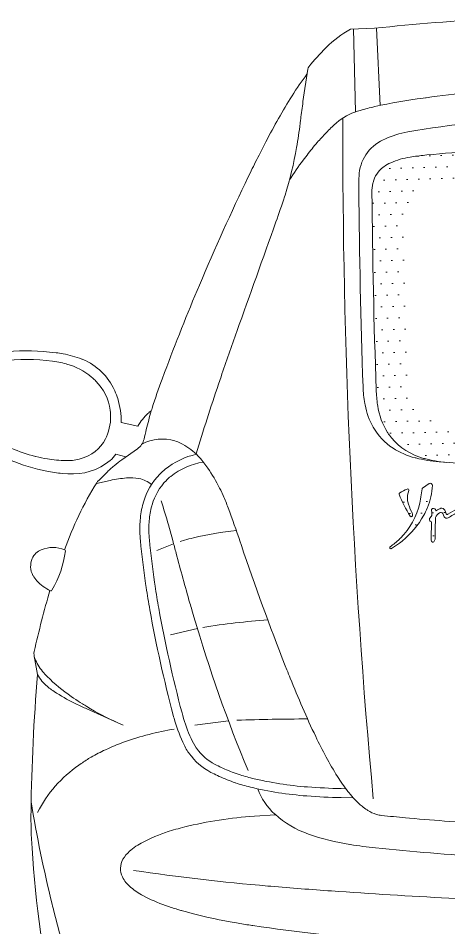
# Model space of a CAD drawing. Header units: millimetres. Extents: x 366 to 1555, y 702 to 1543.
# Drawn here: x 1159.05 to 1168.44, y 1414.79 to 1434.64 of the extents above; entities that cross this region are included whole.
import ezdxf

# ---------------------------------------------------------------- set-up
doc = ezdxf.new("R2010")
doc.units = ezdxf.units.MM
doc.layers.add('1_CARTIGLIO', color=7, linetype='Continuous', lineweight=9)
pattern_1 = [(1.432146888811479, (-38025.38632506035, -32187.02888934414), (0.1193145961215538, 0.2543290665538346), [0, -0.2512675815807432])]

msp = doc.modelspace()

# ---------------------------------------------------------------- hatches: boundary and pattern name
at = {"layer": '1_CARTIGLIO', "ltscale": 100}
h = msp.add_hatch(dxfattribs=at)
h.set_pattern_fill('DOTS', color=256, scale=0.1582787915469249, angle=1.432146888811479, style=0)
h.set_pattern_definition(pattern_1)
edge = h.paths.add_edge_path()
edge.add_arc((1175.818995448471, 1521.705652101335), 97.03945529469004, 265.6046875643861, 267.6930406035871)
edge.add_arc((1177.018672952059, 1551.484810247646), 126.8427686342464, 267.693040603586, 268.5678531111697)
edge.add_line((1173.848482014926, 1424.681664213238), (1179.222570387545, 1424.547307245078))
edge.add_arc((1182.39276132468, 1551.350453279487), 126.8427686342464, 268.5678531111708, 269.4426656187544)
edge.add_arc((1182.102859531, 1521.548549934803), 97.03945529468848, 269.4426656187542, 271.5310186579553)
edge.add_arc((1184.627047667886, 1427.107569521657), 2.56474805965229, 271.5310186579539, 282.3227350744305)
edge.add_line((1185.174411230955, 1424.601910778078), (1185.194647531243, 1424.606331417343))
edge.add_arc((1184.897996518799, 1425.964306725253), 1.389999553990627, 282.3227350744381, 317.1650909862115)
edge.add_arc((1185.1649970292, 1425.716759198802), 1.02589922386088, 317.1650909862086, 324.8058564522502)
edge.add_line((1186.003365787446, 1425.125483423288), (1186.00662325347, 1425.130102177953))
edge.add_arc((1184.794558389151, 1425.9849343572), 1.483185521095563, 324.8058564522476, 348.9879797164136)
edge.add_line((1186.250434210067, 1425.701623778408), (1186.254342564233, 1425.721708020727))
edge.add_arc((1183.233314135601, 1426.309594226654), 3.077697671582786, 348.9879797164107, 355.11070739278)
edge.add_arc((1028.635011915199, 1439.534240963401), 158.2406002312656, 355.1107073927825, 356.6694319303375)
edge.add_arc((1185.712192335968, 1430.39314372761), 0.897661820878318, 356.6694319303384, 370.0364397132032)
edge.add_line((1186.5961173411, 1430.549583268661), (1186.593760545087, 1430.562899792834))
edge.add_arc((1186.029527689798, 1430.463040270355), 0.5730014303512438, 10.03643971320513, 50.53518019310219)
edge.add_line((1186.393729871468, 1430.905405967564), (1186.376572601983, 1430.919531644612))
edge.add_arc((1185.887523121872, 1430.325524455382), 0.7694244178957221, 50.53518019309055, 63.37867885321401)
edge.add_arc((1185.489001704462, 1429.530434716879), 1.658798924164847, 63.37867885322494, 78.58335994865385)
edge.add_line((1185.817347724233, 1431.15641219584), (1185.777535244315, 1431.164451833218))
edge.add_arc((1184.508356676533, 1424.879448685064), 6.41187014913098, 78.58335994865509, 81.51920343840457)
edge.add_arc((1180.297626637666, 1396.640054333833), 34.96346626536572, 81.51920343840384, 85.10643214771306)
edge.add_line((1183.28018760036, 1431.476074534097), (1183.190921928401, 1431.483717207028))
edge.add_arc((1178.81520163578, 1380.375732354194), 51.29496119304618, 85.10643214771306, 85.97833035408392)
edge.add_arc((1174.123103394168, 1313.638332349432), 118.1971012582556, 85.97833035408375, 87.61099620289384)
edge.add_line((1179.050019704047, 1431.73270241647), (1178.848459790035, 1431.741111528835))
edge.add_arc((1174.572111584779, 1329.240355330574), 102.5899223861003, 87.61099620289767, 88.55288445439611)
edge.add_arc((1133.886162764686, -281.2996271315224), 1713.643733262822, 88.55288445440505, 88.58282176793574)
edge.add_arc((1173.730591374473, 1329.261394081021), 102.5899223860903, 88.58282176794472, 89.52471001944318)
edge.add_line((1174.581603498062, 1431.847786714505), (1174.379875186531, 1431.849460164897))
edge.add_arc((1173.399397145355, 1313.656425646508), 118.1971012582559, 89.5247100194469, 91.15737586825699)
edge.add_arc((1172.048064509998, 1380.54491677475), 51.29496119304441, 91.15737586825692, 92.0292740746278)
edge.add_line((1170.231704298445, 1431.807709123372), (1170.142168238304, 1431.804536652075))
edge.add_arc((1171.380228420139, 1396.86299718577), 34.96346626536588, 92.02927407462766, 95.61650278393691)
edge.add_arc((1168.585896585568, 1425.277524286943), 6.411870149130895, 95.61650278393624, 98.55234627368573)
edge.add_line((1167.632368596142, 1431.618097067265), (1167.59220410926, 1431.612056924876))
edge.add_arc((1167.838888955675, 1429.97170316506), 1.658798924164833, 98.55234627368698, 113.7570273691159)
edge.add_arc((1167.480596475545, 1430.785713921172), 0.7694244178957083, 113.7570273691276, 126.600526029251)
edge.add_line((1167.021840827054, 1431.403417077912), (1167.003999124607, 1431.390166406153))
edge.add_arc((1167.345641054135, 1430.930153981139), 0.5730014303512511, 126.6005260292386, 167.0992665091354)
edge.add_line((1166.787103133314, 1431.058083767255), (1166.784083847801, 1431.044901649878))
edge.add_arc((1167.659087190697, 1430.844487342569), 0.8976618208783139, 167.0992665091387, 180.4662742920036)
edge.add_arc((1324.996815423316, 1432.124933442441), 158.2406002312657, 180.4662742920033, 182.0249988295583)
edge.add_arc((1169.930811347085, 1426.642168575949), 3.077697671582784, 182.0249988295601, 188.1477265059293)
edge.add_line((1166.884180122952, 1426.205979234359), (1166.887079974003, 1426.185724780879))
edge.add_arc((1168.35529413989, 1426.39593052067), 1.483185521095568, 188.1477265059271, 212.329849770093)
edge.add_line((1167.10202709427, 1425.602733822265), (1167.105049689062, 1425.597958060515))
edge.add_arc((1167.971917434954, 1426.146601413415), 1.025899223860915, 212.3298497700935, 219.9706152361352)
edge.add_arc((1168.250954462428, 1426.380497517897), 1.389999553990619, 219.9706152361292, 254.8129711479026)
edge.add_line((1167.886815302694, 1425.039042549422), (1167.906805419892, 1425.033616214098))
edge.add_arc((1168.578694270998, 1427.508792567663), 2.564748059651898, 254.8129711479067, 265.6046875643832)
edge = h.paths.add_edge_path(flags=16)
edge.add_arc((1175.959177856321, 1419.636627681615), 6.411870149130672, 91.47838787037279, 94.312498631317, ccw=False)
edge.add_arc((1176.18871789297, 1410.742644748128), 15.3088146274071, 85.65731835196738, 91.47838787037341, ccw=False)
edge.add_arc((1176.862408268864, 1419.614046121476), 6.411870149130787, 82.21210286179712, 85.65731835196732, ccw=False)
edge.add_line((1177.731256998306, 1425.966776297917), (1177.741479663084, 1425.965378166869))
edge.add_arc((1177.129612976898, 1421.491614403865), 4.515411725283694, 65.7970419642719, 82.2121028617974, ccw=False)
edge.add_arc((1179.821972944172, 1427.481559918058), 2.051798447721763, 245.7970419642719, 249.7749733759127)
edge.add_line((1179.11264960743, 1425.556271037392), (1179.15844719744, 1425.539398089289))
edge.add_arc((1179.680408523325, 1426.956137515139), 1.509832516027963, 249.7749733759115, 256.0176394210611)
edge.add_arc((1179.439538522785, 1425.988792092179), 0.512949611930451, 256.0176394210619, 267.6401237389405)
edge.add_arc((1180.474477127087, 1451.10200673906), 25.64748059652365, 267.6401237389431, 268.567853111172)
edge.add_line((1179.833467699254, 1425.462537792489), (1181.482021302299, 1425.421322492592))
edge.add_arc((1182.123030730125, 1451.06079143918), 25.64748059653803, 268.5678531111744, 269.3180448132076)
edge.add_arc((1182.932048463425, 1526.465071315455), 101.0560871692121, 269.368225936129, 270.9472061831995)
edge.add_arc((1184.53902090504, 1429.269389665273), 3.84712208947847, 270.9472061831977, 275.688153732784)
edge.add_line((1184.920324615954, 1425.441210483017), (1184.929802996297, 1425.442154571951))
edge.add_arc((1184.84083213041, 1426.335396381144), 0.8976618208783242, 275.6881537327838, 287.8674165913331)
edge.add_line((1185.116248608248, 1425.481029651699), (1185.12807325121, 1425.484841482615))
edge.add_arc((1184.932963000103, 1426.090091061064), 0.6359206415092921, 287.8674165913324, 352.9793011293227)
edge.add_line((1185.564115546747, 1426.01236381261), (1185.568281282411, 1426.046189976854))
edge.add_arc((1181.750004683805, 1426.516415654309), 3.84712208947709, 352.9793011293181, 355.7704280250067)
edge.add_arc((1059.717071202585, 1435.541280829355), 126.2133145016717, 355.7704280250141, 357.3913917117482)
edge.add_arc((1184.774760150731, 1429.843616492957), 1.025899223860947, 357.3913917117507, 369.6584743375486)
edge.add_line((1185.786117585967, 1430.01573667101), (1185.783090526329, 1430.033523308837))
edge.add_arc((1185.062090635658, 1429.910818293545), 0.7313667774215172, 9.658474337546545, 64.30458274173795)
edge.add_arc((1184.825987572107, 1429.420131929968), 1.27590122447466, 64.30458274173782, 82.79659368134716)
edge.add_line((1184.985975654092, 1430.685962782904), (1184.973873842739, 1430.687492328169))
edge.add_arc((1183.365876628975, 1417.964966627749), 12.82374029826171, 82.79659368135002, 84.43219778402171)
edge.add_arc((1176.491554704606, 1347.447187570377), 83.67579365667993, 84.43219778401885, 87.16545786815892)
edge.add_line((1180.629482945451, 1431.020604360332), (1180.491701920537, 1431.027426242407))
edge.add_arc((1174.150116760111, 1302.946921006909), 128.2374029826287, 87.16545786813825, 87.92965409337448)
edge.add_arc((1331.729325146198, 5661.973920550152), 4233.636917726598, 267.90265011258487, 267.9296540934046, ccw=False)
edge.add_arc((1176.507265031798, 1423.484078990394), 7.694244178994984, 87.90265011261613, 89.23305610975378)
edge.add_arc((1233.278739476076, 5664.435272371642), 4233.636917726708, 269.20605212892974, 269.2330561097498, ccw=False)
edge.add_arc((1172.838161958827, 1302.979721038622), 128.2374029827092, 89.20605212896565, 89.97024835420189)
edge.add_line((1172.904751045377, 1431.21710673266), (1172.766801258245, 1431.217178365049))
edge.add_arc((1172.723351418028, 1347.541395989345), 83.67579365668004, 89.97024835418183, 92.70350843832193)
edge.add_arc((1169.381428940922, 1418.314590203407), 12.82374029826141, 92.7035084383199, 94.3391125409916)
edge.add_line((1168.41119205468, 1431.101574039398), (1168.399028930015, 1431.100651139021))
edge.add_arc((1168.495562889884, 1429.828407007879), 1.275901224474674, 94.33911254099291, 112.8311234806022)
edge.add_arc((1168.284274652871, 1430.330278550149), 0.731366777421516, 112.8311234806038, 167.477231884795)
edge.add_line((1167.570307148455, 1430.488859021005), (1167.566395062697, 1430.47124586796))
edge.add_arc((1168.56788806357, 1430.248802646591), 1.025899223860907, 167.4772318847943, 179.7443145105924)
edge.add_arc((1293.754056828251, 1429.690148945108), 126.2133145016676, 179.7443145105926, 181.3652781973267)
edge.add_arc((1171.422602666864, 1426.774609849821), 3.847122089479613, 181.3652781973327, 184.1564050930213)
edge.add_line((1167.58559884078, 1426.495772961856), (1167.588069060559, 1426.46178089285))
edge.add_arc((1168.222317175861, 1426.50787200422), 0.6359206415092916, 184.1564050930181, 249.268289631008)
edge.add_line((1167.997206030896, 1425.913128332784), (1168.008825422003, 1425.908730380254))
edge.add_arc((1168.326590984378, 1426.748267033425), 0.8976618208783023, 249.2682896310071, 261.4475524895564)
edge.add_line((1168.19309549741, 1425.860587080058), (1168.202514859715, 1425.859170530828))
edge.add_arc((1168.774638375327, 1429.663513188132), 3.84712208947841, 261.4475524895574, 266.1885000391438)
edge.add_arc((1175.236523642883, 1526.657466250485), 101.0560871692117, 266.1885000391412, 267.7674802862117)
edge.add_arc((1172.27653828887, 1451.306962469442), 25.64748059653666, 267.8176614091331, 268.5678531111662)
edge.add_line((1171.63552886103, 1425.667493522855), (1173.284082464075, 1425.626278222957))
edge.add_arc((1173.925091891915, 1451.265747169526), 25.64748059652309, 268.5678531111699, 269.4955824833988)
edge.add_arc((1173.703816711883, 1426.132190216525), 0.5129496119304529, 269.4955824834012, 281.1180668012798)
edge.add_arc((1173.511586402581, 1427.11036353075), 1.509832516028045, 281.1180668012786, 287.3607328464282)
edge.add_line((1173.962100407925, 1425.669311360474), (1174.008683932943, 1425.683874698897))
edge.add_arc((1173.396454479009, 1427.642203569589), 2.051798447721888, 287.3607328464269, 291.3386642580677)
edge.add_arc((1175.786130064918, 1421.525202666342), 4.515411725279444, 110.81873302868959, 111.3386642581163, ccw=False)
edge.add_arc((1173.963236233185, 1424.482102809447), 1.282374029826127, 80.16663584513452, 80.20963822104761, ccw=False)
edge.add_arc((1195.609536601087, 1549.367193009619), 125.4648076900154, 260.166635845111, 260.32517758644)
edge.add_arc((1174.308885121261, 1424.422684044815), 1.282374029826167, 74.20931366317922, 80.32517758644627, ccw=False)
edge.add_line((1174.657849655016, 1425.656664152661), (1176.478577289874, 1425.141769815122))
edge.add_arc((1176.54837019661, 1425.388565836682), 0.2564748059652125, 254.2093136631763, 265.1601459663876)
edge.add_arc((1176.558946719351, 1425.513476235526), 0.3818321773902264, 265.1601459663817, 287.130595282441)
edge.add_arc((1176.595870816536, 1425.393680235527), 0.2564748059652411, 287.1305952824426, 328.9501220894579)
edge.add_arc((1176.519092474826, 1425.439904334024), 0.346093894554707, 328.9501220894614, 378.0660621887281)
edge.add_arc((1176.555527206898, 1425.451789157918), 0.3077697671583917, 18.06606218904724, 26.79433664590939)
edge.add_line((1176.830251851346, 1425.590528479383), (1176.826390792261, 1425.598173954894))
edge.add_arc((1176.559124481291, 1425.463201183487), 0.2994143116105556, 26.7943366455888, 50.7610199456015)
edge.add_line((1176.748520912735, 1425.695101855657), (1176.746771923019, 1425.696530279341))
edge.add_arc((1176.503419762857, 1425.398565164158), 0.3847122089478628, 50.76101994560294, 77.00066273643331)
edge.add_line((1176.58995684398, 1425.773418225115), (1175.477029244646, 1426.030344247563))
h = msp.add_hatch(dxfattribs=at)
h.set_pattern_fill('DOTS', color=256, scale=0.1582787915469249, angle=1.432146888811479, style=0)
h.set_pattern_definition(pattern_1)
edge = h.paths.add_edge_path()
edge.add_arc((1166.439617554065, 1424.355425515831), 1.486739109347181, 300.2321245051299, 308.3585097536066, ccw=False)
edge.add_arc((1167.175283687684, 1423.093053111435), 0.02564748062139503, 268.5678531154446, 300.23212450693705, ccw=False)
edge.add_line((1167.174642678257, 1423.067413642464), (1167.170610152107, 1423.067514459188))
edge.add_arc((1167.171172630176, 1423.090012785106), 0.02250535604512013, 178.5678531157937, 268.5678531157937, ccw=False)
edge.add_arc((1167.174313773205, 1423.089934253755), 0.02564748059745766, 124.5663996842512, 178.5678531282726, ccw=False)
edge.add_arc((1166.333111743447, 1424.310857217968), 1.457010180297962, 304.5663996663032, 314.8317243036919)
edge.add_arc((1168.264451539113, 1422.368139417493), 1.282374031273526, 134.5719675843205, 134.8317242811432, ccw=False)
edge.add_line((1167.364475539189, 1423.281663558195), (1167.380831003475, 1423.297776460626))
edge.add_arc((1166.295061710523, 1424.399890805485), 1.547110528262506, 314.5719676073931, 347.2981547623423)
edge.add_arc((1165.804599504148, 1424.510437835265), 2.049876698241593, 347.2981547620947, 352.5033065207123)
edge.add_line((1167.836954660635, 1424.242992521429), (1167.853721448717, 1424.370405740008))
edge.add_arc((1167.879149704715, 1424.367059539468), 0.02564748060117363, 124.82244917421619, 172.5033065014729, ccw=False)
edge.add_line((1167.864504088962, 1424.388114211168), (1168.005865672016, 1424.48644523521))
edge.add_arc((1168.032227780387, 1424.448546826163), 0.04616546508053065, -2.2764043212508795, 124.8224491987593, ccw=False)
edge.add_arc((1166.681612045045, 1424.502236056176), 1.397847897448556, 337.3331385542551, 357.7235956723713, ccw=False)
edge.add_line((1167.971491756436, 1423.963544052762), (1167.966445543369, 1423.951461066943))
edge.add_arc((1166.546455646178, 1424.544490940816), 1.538848835794963, 330.9003155583768, 337.33313855394437, ccw=False)
edge.add_arc((1166.208804235261, 1424.732422869404), 1.925277205712907, 309.15134143935904, 330.9003155610812, ccw=False)
edge.add_arc((1164.099020500439, 1427.323763372435), 5.266868594612711, 308.35850974875245, 309.15134143606883, ccw=False)
edge.add_line((1167.36753440551, 1423.193784965073), (1167.36225827793, 1423.189609375126))
edge = h.paths.add_edge_path(flags=17)
edge.add_arc((1167.378511642395, 1424.265664815851), 0.02564748059693749, 118.4721680462587, 200.4856487365749, ccw=False)
edge.add_arc((1168.396285324784, 1422.388985503092), 2.16054525601959, 113.63666706620069, 118.47216806955021, ccw=False)
edge.add_arc((1167.540329259047, 1424.344778877919), 0.0256474805996528, -21.870281474428623, 113.6366670651525, ccw=False)
edge.add_arc((1167.952435601531, 1424.179361435544), 0.4184184691848785, 158.1297185216791, 186.9935508769358)
edge.add_arc((1167.842610141032, 1424.165889112751), 0.3077697671805362, 186.9935509093937, 194.1102502776809)
edge.add_arc((1168.551443777224, 1424.344070633137), 1.038655379300202, 194.1102502441389, 206.4691322559432)
edge.add_arc((1167.346158161061, 1423.743947930169), 0.3077697672069085, 11.526078450680416, 26.469132270463717, ccw=False)
edge.add_line((1167.647721400006, 1423.805444617263), (1167.648632027873, 1423.800979142738))
edge.add_arc((1167.63104083894, 1423.797391835988), 0.01795323641482032, -31.712049173774574, 11.526078461381587, ccw=False)
edge.add_line((1167.646313667663, 1423.787954707157), (1167.639836160541, 1423.777471661067))
edge.add_arc((1167.61801783381, 1423.790953273688), 0.02564748058121264, 213.0589760446181, 328.2879507980572, ccw=False)
edge.add_arc((1169.652804173593, 1425.115338722068), 2.453476194565281, 200.4856487616027, 213.0589760550825, ccw=False)
edge = h.paths.add_edge_path()
edge.add_arc((1169.584627568586, 1423.863228008097), 0.02564748059363596, 138.1291573237265, 178.5678530659416)
edge.add_line((1169.558988099643, 1423.863869017545), (1169.558868774047, 1423.859096162827))
edge.add_arc((1169.584508243, 1423.858455153415), 0.02564748060180909, 178.5678531459182, 252.5628773812203)
edge.add_arc((1169.656380449682, 1424.087279983391), 0.265494133501726, 252.5628773432817, 273.9442627937934)
edge.add_arc((1169.675524826519, 1423.809621322955), 0.01282374030435856, 25.87150022694948, 93.94426280934118, ccw=False)
edge.add_arc((1169.646473994378, 1423.795532849942), 0.04511051654321728, -9.992336265591916, 25.87150020338862, ccw=False)
edge.add_arc((1169.665641794971, 1423.792155693016), 0.02564748059096828, 268.5678531127247, 350.0076637476575, ccw=False)
edge.add_line((1169.665000785544, 1423.766516224076), (1169.619825499622, 1423.767645646225))
edge.add_arc((1169.620466509051, 1423.793285115169), 0.02564748059400196, 227.6287373057963, 268.56785310680266, ccw=False)
edge.add_arc((1169.899604917985, 1424.0992887656), 0.4398412582138265, 222.9026761948256, 227.628737302053, ccw=False)
edge.add_arc((1169.545478303672, 1423.770183183078), 0.04360071701358476, 42.90267619996666, 141.4889369399903)
edge.add_arc((1169.467038854615, 1423.832601470468), 0.05664293500020682, 289.9829654097863, 321.4889369478958, ccw=False)
edge.add_arc((1169.451485893532, 1423.875372441441), 0.1021539287964908, 268.5678531147151, 289.98296540841005, ccw=False)
edge.add_line((1169.448932752648, 1423.77325042305), (1169.445825817305, 1423.773328099182))
edge.add_arc((1169.447107836159, 1423.824607037092), 0.05129496121064327, 221.4822043833906, 268.56785311404025, ccw=False)
edge.add_arc((1169.50846135227, 1423.878854080471), 0.1331912105417644, 191.7011595031115, 221.4822043827798, ccw=False)
edge.add_arc((1169.679300338923, 1423.914236739369), 0.3076557969521547, 166.2176527302885, 191.7011594999619, ccw=False)
edge.add_line((1169.380502652109, 1423.987530884791), (1169.42040458014, 1424.150198772226))
edge.add_arc((1169.073947623358, 1424.235183588708), 0.35672796629179, 346.217652727049, 369.2491940961521)
edge.add_arc((1169.242741071534, 1424.2626709102), 0.185711063648639, 9.249194099124301, 35.08390899606177)
edge.add_arc((1169.360080936571, 1424.345089527089), 0.04231834299353571, 35.08390899273623, 175.334399639527)
edge.add_line((1169.317902819554, 1424.348531706431), (1169.286619253655, 1423.965204234568))
edge.add_arc((1169.235494263325, 1423.969376573199), 0.05129496121325404, 332.8868301888014, 355.3343996022918, ccw=False)
edge.add_arc((1168.907159409478, 1424.137489250118), 0.4201657358637477, 306.5895130610679, 332.88683022914825, ccw=False)
edge.add_arc((1169.127035135062, 1423.841313096939), 0.05129496118433174, 268.5678531275315, 306.5895130788068, ccw=False)
edge.add_line((1169.125753116221, 1423.790034159054), (1169.109416238427, 1423.790442595468))
edge.add_arc((1169.110057247854, 1423.81608206443), 0.02564748061200433, 215.8579167884328, 268.56785311390536, ccw=False)
edge.add_arc((1169.264997238899, 1423.92806657085), 0.2168199956426543, 172.4319656358658, 215.8579167848437, ccw=False)
edge.add_arc((1169.047166959779, 1424.007261988805), 0.05072240574821118, 273.2764420424283, 592.5428022996497)
edge.add_line((1169.016319185708, 1423.966998142991), (1169.012428706987, 1423.963300874497))
edge.add_arc((1168.906420779505, 1424.074848517733), 0.1538848836004229, 292.9154827728146, 313.54136688763737, ccw=False)
edge.add_line((1168.966339377295, 1423.933108195173), (1168.822602350703, 1423.872345520644))
edge.add_arc((1168.81261591775, 1423.895968907721), 0.02564748058058549, 268.5678530928385, 292.9154827621711, ccw=False)
edge.add_line((1168.811974908314, 1423.870329438791), (1168.81089079445, 1423.870356542591))
edge.add_arc((1168.811531803867, 1423.895996011548), 0.02564748060595807, 208.4629252373484, 268.56785313592434, ccw=False)
edge.add_arc((1168.559151392699, 1423.759176008007), 0.261433666998498, 28.46292520689433, 60.66393028367933)
edge.add_arc((1168.674670438053, 1423.964725213447), 0.02564748060001076, 60.6639302845356, 150.5279756256093)
edge.add_line((1168.652341843359, 1423.977343736346), (1168.641409920305, 1423.957999595899))
edge.add_arc((1168.596752730917, 1423.98323664167), 0.05129496118782129, 300.2839407200758, 330.52797565170243, ccw=False)
edge.add_line((1168.622620041462, 1423.938941548393), (1168.417577040827, 1423.819201175918))
edge.add_arc((1168.404643385563, 1423.841348722561), 0.02564748059382399, 203.1259586577042, 300.28394069896996, ccw=False)
edge.add_line((1168.38105684292, 1423.831275576729), (1168.35527996468, 1423.891632832318))
edge.add_arc((1168.249140522773, 1423.84630367608), 0.1154136626817651, 23.12595865138721, 55.50327282556558)
edge.add_arc((1168.240052359805, 1423.833078698578), 0.1314603051991279, 55.50327283545248, 58.50317594265439)
edge.add_arc((1168.281934848105, 1423.901433212331), 0.05129496121152817, 58.50317593962571, 111.8865797127653)
edge.add_arc((1168.430721903826, 1423.531063134883), 0.450433511365781, 111.8865797116744, 125.0543393095226)
edge.add_arc((1168.163175611953, 1423.91238860888), 0.01538848834484813, 268.5678531443456, 305.0543393429004, ccw=False)
edge.add_line((1168.162791006305, 1423.897004927525), (1168.160116096284, 1423.897071802643))
edge.add_arc((1168.160308399112, 1423.904763643329), 0.00769424418046907, 201.9086541435039, 268.56785311027363, ccw=False)
edge.add_line((1168.15316983397, 1423.901892705988), (1168.146297477508, 1423.918980771126))
edge.add_arc((1168.103492478824, 1423.901765761299), 0.04613701849586913, 21.90865414248714, 220.3439395357641)
edge.add_line((1168.06832813105, 1423.871897833327), (1168.066243533025, 1423.788516865623))
edge.add_line((1168.066243533025, 1423.788516865623), (1168.030853092258, 1423.741210037177))
edge.add_arc((1168.512910943484, 1423.380580496132), 0.6020244495061353, 143.1996804062238, 145.0985250364934)
edge.add_arc((1168.050720006476, 1423.703027048643), 0.03847122089432167, 145.0985250718783, 195.8961148717381)
edge.add_arc((1168.061562275829, 1423.706114755443), 0.04974458498855348, 195.8961148344777, 271.5873249580165)
edge.add_line((1168.062940225858, 1423.656389259071), (1168.053601506233, 1423.282853704857))
edge.add_arc((1168.192404430157, 1423.27938350883), 0.1388462961339944, 178.5678531043305, 200.058347187181)
edge.add_arc((1168.097489448573, 1423.244727778888), 0.03780237822226295, 200.0583472171531, 238.5978773718732)
edge.add_arc((1168.091156245491, 1423.234353190931), 0.02564748058513889, 238.597877342283, 327.4086854140825)
edge.add_arc((1167.937753405852, 1423.332425637865), 0.2077206418610438, 327.4086854230001, 344.8285355964654)
edge.add_arc((1168.03921999967, 1423.304912031921), 0.1025899224059261, 344.8285355849354, 362.4086377721479)
edge.add_line((1168.141719284462, 1423.309223504579), (1168.137528613786, 1423.408850889304))
edge.add_arc((1169.162521461444, 1423.451965615904), 1.025899223802928, 178.5678531035534, 182.4086377737449, ccw=False)
edge.add_line((1168.136942703642, 1423.477605993152), (1168.143750151883, 1423.749894278315))
edge.add_arc((1168.46829938696, 1423.550089316324), 0.3811223279016764, 128.17949973517, 148.3819534533837, ccw=False)
edge.add_arc((1168.262838786916, 1423.811375480888), 0.04873021312920479, 25.58543097928822, 128.1794997324632, ccw=False)
edge.add_line((1168.306790630684, 1423.832419936238), (1168.338640130614, 1423.765901500796))
edge.add_arc((1168.391844994122, 1423.7913763678), 0.05898920536705286, 205.5854309815511, 301.523520193559)
edge.add_arc((1169.833447250603, 1421.441061514183), 2.698218979921719, 116.23959722663619, 121.52352019439209, ccw=False)
edge.add_arc((1168.67451314794, 1423.792223447136), 0.07694244180471997, 88.56785311434021, 116.23959723046599, ccw=False)
edge.add_line((1168.67643617622, 1423.869141853991), (1168.699161979575, 1423.868573688782))
edge.add_arc((1168.698520970143, 1423.842934219842), 0.02564748059022306, 1.6784087508958123, 88.56785310151048, ccw=False)
edge.add_arc((1168.711339208653, 1423.843309821666), 0.01282374029312289, -91.43214686009912, 1.6784087888286763, ccw=False)
edge.add_arc((1168.708985796197, 1423.749176657277), 0.08133883819754287, 88.56785311401997, 114.7997279789106)
edge.add_line((1168.674868401687, 1423.823014384701), (1168.674793421853, 1423.822979739592))
edge.add_arc((1168.708513594011, 1423.750001690807), 0.08039182554758344, 114.7997279753151, 171.2102172667171)
edge.add_arc((1168.654412186, 1423.758367152756), 0.02564748061258799, 171.2102173903303, 188.4757115316145)
edge.add_arc((1168.687428050001, 1423.763287098981), 0.05902791120558746, 188.4757114052987, 297.114611896218)
edge.add_line((1168.714331314399, 1423.710746555911), (1168.7169579645, 1423.712091526075))
edge.add_arc((1168.611753351344, 1423.917550143684), 0.2308273254602073, 297.1146118805864, 306.6862111944297)
edge.add_arc((1169.244559837247, 1423.068148575129), 0.8283832642077507, 118.95475399274639, 126.68621121837171, ccw=False)
edge.add_line((1168.843523934434, 1423.792985823809), (1168.901619608225, 1423.825128833872))
edge.add_arc((1168.938868889945, 1423.757804021554), 0.07694244174909272, 88.56785310483338, 118.9547539816547, ccw=False)
edge.add_line((1168.940791918236, 1423.834722428353), (1168.960694799238, 1423.834224838709))
edge.add_arc((1168.960053789808, 1423.808585369758), 0.02564748060030961, 9.210428551609823, 88.56785310715492, ccw=False)
edge.add_arc((1169.12105299897, 1423.834691625135), 0.1374545792292372, 189.2104285621253, 240.0119642550704)
edge.add_arc((1169.097217424878, 1423.793387283578), 0.08976618206866392, 240.0119642438344, 287.98166685098)
edge.add_arc((1169.030582369863, 1423.998692396797), 0.3056143232942998, 287.981666854834, 327.7956948315269)
edge.add_arc((1169.295689392937, 1423.831717773654), 0.007694244186509996, 88.56785312834768, 147.7956948501288, ccw=False)
edge.add_line((1169.295881695763, 1423.839409614346), (1169.301281220682, 1423.839274621439))
edge.add_arc((1169.300832514073, 1423.821326993191), 0.01795323640375321, 5.245178883707979, 88.56785307985541, ccw=False)
edge.add_arc((1169.468371230211, 1423.836707422295), 0.1502899774406116, 185.2451789185008, 237.1701459509652)
edge.add_arc((1169.449463171657, 1423.807401404948), 0.11541366268362, 237.1701459486936, 278.6594215147144)
edge.add_line((1169.466839933864, 1423.693303369604), (1169.472428140065, 1423.69415443535))
edge.add_arc((1169.454378019746, 1423.812673825757), 0.1198859989568868, 278.6594215232807, 312.0387953273837)
edge.add_arc((1169.539810042471, 1423.717921053057), 0.00769424418905218, 57.26065748269423, 132.0387953273439, ccw=False)
edge.add_line((1169.543971228393, 1423.724392986722), (1169.575287426358, 1423.704257965432))
edge.add_arc((1169.649163748983, 1423.819158541412), 0.1366010739534211, 237.2606574718985, 280.1803176423815)
edge.add_arc((1169.655175105645, 1423.785682848403), 0.1025899223801629, 280.1803176438395, 304.3589266694451)
edge.add_line((1169.713074330373, 1423.700992990984), (1169.715127885031, 1423.702396927969))
edge.add_arc((1169.655914652023, 1423.789008800313), 0.1049181747564424, 304.35892666822, 385.4556670605452)
edge.add_arc((1169.76685747617, 1423.841820479457), 0.01795323641727617, 122.63639918392519, 205.4556670059713, ccw=False)
edge.add_arc((1169.809148726329, 1423.775783960446), 0.09637116601932365, 75.20341836677659, 122.63639924537401, ccw=False)
edge.add_arc((1169.820660651503, 1423.819365376438), 0.05129496119782836, 28.28772128123819, 75.20341835734752, ccw=False)
edge.add_arc((1169.61564471803, 1423.709032336963), 0.2841144461591231, 5.39168341941928, 28.28772128897441, ccw=False)
edge.add_arc((1169.936803141603, 1423.73934371361), 0.03847122089114321, 185.3916834131424, 319.0555516854978)
edge.add_arc((1168.396038768824, 1425.076089241411), 2.078285785629909, 319.0555516918474, 322.4743560982045)
edge.add_arc((1170.064627840797, 1423.794548880107), 0.02564748060244082, 38.238100069418806, 142.4743560911788, ccw=False)
edge.add_line((1170.084772538905, 1423.810422896593), (1170.142886398486, 1423.736674317683))
edge.add_arc((1170.243609888994, 1423.816044400146), 0.1282374030086607, 218.2381000886103, 244.701000320295)
edge.add_line((1170.188808650581, 1423.700106245085), (1170.192727871947, 1423.698253721348))
edge.add_arc((1170.26539025769, 1423.851979133096), 0.1700333041468377, 244.7010003049693, 291.0066450485379)
edge.add_arc((1170.280373094473, 1423.812961035439), 0.1282374031169561, 291.0066450050934, 296.2728211149242)
edge.add_line((1170.337136852979, 1423.697971004225), (1170.374946205551, 1423.716635239211))
edge.add_arc((1170.25537017714, 1423.958868163485), 0.2701392532992992, 296.2728211540334, 325.2780839811347)
edge.add_arc((1170.45632437757, 1423.819607127125), 0.02564748059874038, 325.27808398868, 492.8367906330075)
edge.add_arc((1170.207237490959, 1424.088250269212), 0.340704010283676, 286.39955829372957, 312.83679062760604, ccw=False)
edge.add_arc((1170.276637555639, 1423.852442366156), 0.09489567820028767, 224.3246143742526, 286.3995582997613, ccw=False)
edge.add_arc((1170.438166256354, 1424.010207155703), 0.3206859569448982, 205.5096670798516, 224.3246143696763, ccw=False)
edge.add_arc((1170.079301602602, 1423.838963166703), 0.07694244179068636, 25.5096670840148, 120.190095684782)
edge.add_arc((1170.158606130729, 1423.70265014975), 0.2346461093838974, 120.1900956707895, 140.2956611357664)
edge.add_arc((1169.968214909714, 1423.860740343824), 0.01282374029829499, 203.609545427144, 320.2956611775577, ccw=False)
edge.add_line((1169.956464567529, 1423.855604414133), (1169.944167902499, 1423.88373759173))
edge.add_arc((1169.848283292448, 1423.841827611005), 0.1046437046790964, 23.60954537902857, 50.21791393821289)
edge.add_arc((1169.856161860844, 1423.851289776532), 0.0923309301566954, 50.21791395886931, 98.72712433060278)
edge.add_line((1169.842152602834, 1423.942551714676), (1169.803475587536, 1423.936614559529))
edge.add_arc((1169.853801729485, 1423.608769840592), 0.3316849111705422, 98.72712432842796, 114.5476040266702)
edge.add_arc((1169.660898871551, 1423.794863711101), 0.1280730084645728, 64.51596084185456, 138.1291573711466)

# ---------------------------------------------------------------- linework, layer by layer
for p, q in [((1166.358827130318, 1434.408360027923), (1166.399599964405, 1432.601119736022)), ((1166.859556221943, 1434.424184716589), (1166.937333155745, 1432.738643846922)), ((1162.073558514328, 1423.026081639859), (1162.43774412964, 1423.176211969325)), ((1162.371805386569, 1421.189215666813), (1162.958104574262, 1421.329093506623)), ((1162.903228456906, 1419.216386618031), (1163.631074331332, 1419.313448131777))]:
    msp.add_line(p, q, dxfattribs=at)
for points in [[(1162.927306497901, 1425.135518238965, -0.006531607581263308), (1163.417611264815, 1426.659861884513), (1163.471161686068, 1426.819178432859, -0.00509718351193961), (1163.814455182868, 1427.807041089613, 0.0008079520826149554), (1164.669196513323, 1430.200237586349, 0.007468723381642985), (1164.853487311275, 1430.744513493413), (1164.866536158241, 1430.785033964188, 0.03680435190718675), (1165.117224588323, 1431.818524472068), (1165.128349813234, 1431.885588219546, 0.01046538453933583), (1165.205091623475, 1432.41683665138, 0.001191517704459), (1165.208021932887, 1432.441107907796, -0.006510344200981), (1165.25819468048, 1432.822538089689), (1165.361097256662, 1433.533153209259, -0.1344096702201518), (1165.382743895987, 1433.582818377994, -0.02850221623987837), (1165.758284046826, 1433.998061780238, 0.001163384248109255), (1165.763370414586, 1434.003102606946, -0.06696463714426863), (1166.294331844367, 1434.406321764449), (1166.818238805909, 1434.422878950139, -0.01554402050910518), (1169.462181292294, 1434.630811702207)], [(1165.345280670454, 1433.42392848704, 0.0213268126829793), (1165.019366958784, 1432.948106126272, 0.02040144229845844), (1164.450767765122, 1431.94833316183), (1164.300124938529, 1431.656350592482, 0.007158753171536809), (1164.103729730896, 1431.261930668901), (1164.065221214567, 1431.181736755083, 0.01214882687285935), (1163.001426500961, 1428.821067643647, 0.01000891525630191), (1162.241559230804, 1426.913437587162), (1162.187498213536, 1426.769396908465, 0.01380203852893064), (1161.969523471964, 1426.136011365286, 0.002918542407336547), (1161.951822889694, 1426.078383726321, 0.0009599289124832494)], [(1164.963739274312, 1431.113309711152, -0.02113998169449756), (1165.263283733142, 1431.546235075219), (1165.345955843493, 1431.655540193837, -0.01723051427780823), (1165.568741202087, 1431.929911836482, -0.01162022433765148), (1165.76495465739, 1432.144929822914, -0.01971488188504119), (1165.975734365298, 1432.348674980556), (1165.987463673149, 1432.359150744631, -0.1117496471383638), (1166.449694439603, 1432.615540865121), (1166.507136777307, 1432.632298568355, -0.01592022388964495), (1166.823389216466, 1432.713730396843, -0.02256546642230095), (1167.876660921038, 1432.900017095839), (1167.931359784418, 1432.907164451697, 0.0001078192533036317), (1167.94232740711, 1432.908599967448, -0.01589855800786722), (1169.89312345542, 1433.101511294048)], [(1170.445641582412, 1432.512549675364, 0.02288992601981924), (1167.540602285395, 1432.161800440515, 0.06847647518388147), (1167.040024059688, 1432.005488930607), (1167.002667135837, 1431.987929053479, 0.2814996084892709), (1166.480104896977, 1431.194820404442), (1166.478775177255, 1431.155487468202, 0.0103458831967238), (1166.475716013812, 1430.922028163493, 0.006814983065883182), (1166.567395915272, 1426.601802676681, 0.03619448673606525), (1166.607074994952, 1426.233098462975), (1166.612370585515, 1426.20392447055, 0.08390711164889483), (1166.787407689824, 1425.71988166343, 0.1212970841375259), (1167.220590676125, 1425.260285402277, 0.08211452541846827), (1167.704848880358, 1425.049985083282), (1167.717343890736, 1425.046849928329, 0.04190097041488929), (1168.225524749834, 1424.963752767906, 0.009517141505266929), (1171.912850848001, 1424.744846008096, 0.00381710818740155)], [(1170.14216823831, 1431.804536652078, 0.01565351635240966), (1167.958369745947, 1431.658612663921, 0.01281073454673239), (1167.632368596142, 1431.618097067265), (1167.592204109251, 1431.612056924881, 0.06644044198236401), (1167.170626962079, 1431.489938910498, 0.05609907381083454), (1167.021840827054, 1431.403417077912), (1167.003999124618, 1431.390166406158, 0.1785716710662891), (1166.787103133314, 1431.058083767255), (1166.784083847795, 1431.044901649882, 0.05839079967492102), (1166.761455094553, 1430.837182231902, 0.006801323696965957), (1166.855035682844, 1426.533416468426, 0.0267217968377832), (1166.884180122952, 1426.205979234359), (1166.887079973983, 1426.185724780884, 0.1059077437558763), (1167.10202709427, 1425.602733822265), (1167.105049689069, 1425.597958060514, 0.03335148630240439), (1167.185694940092, 1425.487569239607, 0.1532106483546385), (1167.886815302694, 1425.039042549422), (1167.906805419889, 1425.033616214099, 0.04712257860518357), (1168.382138505551, 1424.951587366562)], [(1158.687933409567, 1427.351695017167, -0.05606382884041492), (1159.735038381035, 1427.357271297591), (1159.875229487627, 1427.342258003762, -0.01919632850028036), (1160.031065065561, 1427.319490526901, -0.04561134970200715), (1160.433905337306, 1427.205994764057, -0.008195530381411732), (1160.457307448954, 1427.196588710443, -0.187988545867578), (1161.148786824053, 1426.525813260239), (1161.155717141899, 1426.51066030441, -0.03218623920991941), (1161.220408400632, 1426.341164936301, -0.07967554531687669), (1161.294679241424, 1425.818817202566), (1161.661365588569, 1425.742221423605, -0.07903704326669214), (1161.878135601664, 1426.019337788428, -0.03686684919857759), (1161.951822889694, 1426.078383726324, 0.01032842750626316), (1161.894612256985, 1425.872877702985, 0.005905954772459792), (1161.793606407833, 1425.458420274303, -0.1854698882994226), (1161.649473749176, 1425.245008740565), (1161.312803613424, 1425.009694886419, 0.02321642164193567), (1161.143086294682, 1424.878941372148, 0.0190482759442132), (1160.97344060668, 1424.72374126375), (1160.806262516709, 1424.558672244837, 0.05945378900662238), (1160.760801152299, 1424.501639736085, 0.05315461694977498), (1160.060890558352, 1423.04528937237)], [(1158.826006644815, 1427.179220837259, -0.06683847742589585), (1159.938272651752, 1427.136694743083, -0.02569229052990627), (1160.092398823779, 1427.101732479385), (1160.112192744726, 1427.096159614692, -0.1066197093167888), (1160.648818322299, 1426.812079007517), (1160.671221192099, 1426.793235592684, -0.02404260670568786), (1160.743543956467, 1426.726211717982, -0.1609339705617695), (1161.055698555336, 1426.090100905938), (1161.05788195121, 1426.074271432302, -0.01528171548723716), (1161.062880579871, 1426.02751635793, -0.1242157250848887), (1160.97263989979, 1425.505631888931, -0.014117052466371), (1160.960131752139, 1425.479512868586), (1160.953142217515, 1425.465916732595, -0.2145559519924937), (1160.402765313187, 1425.026965695668), (1160.378100297656, 1425.020653504866, -0.07197334580515515), (1160.085948189118, 1424.989320465082, -0.02925071966089966), (1159.68549424405, 1425.027617057143, -0.02367946191904244), (1159.435704872429, 1425.078558243129), (1159.425102215313, 1425.081248926506, -0.04187507315805458), (1158.899271505225, 1425.262669703847, -0.05787283444643633)], [(1161.39695156953, 1425.068509666115), (1161.178318015134, 1425.131807993565, -0.0812293994258299), (1161.05439094161, 1424.990539243407, -0.1943541387040333), (1160.134568340874, 1424.701289024519), (1160.010648542886, 1424.711130246673, -0.02764868944214533), (1159.673604591395, 1424.756749344513, -0.1100860766985206), (1158.153778879949, 1425.415697299681, -0.01492681049844347)], [(1161.748910782955, 1425.350055742359, -0.1961339181204021), (1162.468290309256, 1425.418840569831, -0.04167137962148284), (1162.587407878871, 1425.371908927717, -0.07678020500409956), (1162.935766522498, 1425.127462218878, -0.03360626435076119), (1163.05167747952, 1425.000129541189), (1163.099708874486, 1424.9396636498, -0.01762355216308789), (1163.182149041839, 1424.828019040428, -0.03407337350662891), (1163.440158835389, 1424.390362459148, -0.0089047364200059), (1163.463837971374, 1424.340933758629), (1163.516319645199, 1424.226180408872, -0.01761829844757778), (1163.627225077407, 1423.959195361562, -0.009540330060405371), (1163.888565948533, 1423.218977681294, 0.001403608961985936), (1163.915999864957, 1423.137051433694, 0.01168629949981031), (1164.87131504209, 1420.51428570216), (1164.907364871915, 1420.422073455064, 0.002367997395456815), (1164.978983959607, 1420.241406072941, 0.01473830446929805), (1165.53535065472, 1418.966974275734, 0.01522927301659482), (1165.762413965896, 1418.521682541621, 0.01297406092529046), (1166.009780585084, 1418.097509274034, 0.02775936225419338), (1166.237810971508, 1417.770834825209), (1166.258055961525, 1417.745012261161, 0.05169215750350389), (1166.547631183503, 1417.445303314747, 0.03252773737615366), (1166.655037006241, 1417.366287814588), (1166.670443919409, 1417.356429073692, 0.07093559838648943), (1166.860694566445, 1417.269727766947, 0.0442183545532954), (1166.971679879034, 1417.247508419399, 0.005081050309104801), (1167.489724600217, 1417.196028944725), (1167.583448145897, 1417.187676275729, 0.003411021546658852), (1168.455334974942, 1417.11596519231, 0.01256209732054389), (1175.976270532448, 1416.738710870175)], [(1162.934651784986, 1425.128531479148, 0.1128260715738118), (1162.25159925542, 1424.799285072875, 0.03113579451064492), (1162.145179375011, 1424.702869563593), (1162.138491513508, 1424.696005945756, 0.1231780335561464), (1161.780814513922, 1424.081764235938), (1161.775689983226, 1424.064088769326, 0.000600015930405358), (1161.773368327626, 1424.056044863262, 0.05346399923736442), (1161.709358053386, 1423.689656300116), (1161.707074858032, 1423.655182914066, 0.04061975423547209), (1161.713340381904, 1423.239198790256, 0.01257385563984431), (1161.827258862317, 1422.305456160737), (1161.839345630529, 1422.223571170874, 0.008088105958787678), (1161.919996387785, 1421.732325276378, 0.01978313868078137), (1162.430612186983, 1419.432298675396, 0.004740532172265126), (1162.447323197457, 1419.371325638975, 0.03493521394115601), (1162.637015892507, 1418.84649522877, 0.0483256486496477), (1162.770589037335, 1418.609506357938), (1162.776736626491, 1418.600707143973, 0.1220063488524334), (1163.251096895934, 1418.186200277994), (1163.283593685055, 1418.169473689053, 0.01173982819893867), (1163.429846745314, 1418.098487481791, 0.02593468552646631), (1163.778879102481, 1417.960479761639), (1163.785169853227, 1417.958362365151, 0.02201928583483344), (1164.110598902816, 1417.864556116096, 0.04074150475588895), (1165.342545849615, 1417.671837213727, 0.01218638059705086), (1166.089156453565, 1417.634949142001), (1166.356955883408, 1417.628253919114)], [(1163.085965899745, 1424.95696444273, 0.131279746197611), (1162.374507492141, 1424.645373282478, 0.03113579451064581), (1162.28624924717, 1424.565412060909), (1162.27956138566, 1424.558548443078, 0.1231780335561466), (1161.969989469801, 1424.026917996756), (1161.964864939089, 1424.009242530145, 0.0006000159304051832), (1161.962674372962, 1424.001652813502, 0.05346399923736412), (1161.905892634511, 1423.676639683779), (1161.903609439158, 1423.64216629773, 0.0406197542354719), (1161.909393789096, 1423.258128539486, 0.01257385563984431), (1162.022112748376, 1422.334217888168), (1162.034199516604, 1422.252332898313, 0.008088105958787674), (1162.113817983418, 1421.767374712093, 0.01978313868078137), (1162.62105710865, 1419.482558059479, 0.004740532172264582), (1162.636780921597, 1419.425186985431, 0.0349352139411563), (1162.817129176643, 1418.926210213274, 0.04832564864964786), (1162.932051362668, 1418.722312347907), (1162.938198951839, 1418.713513133942, 0.1220063488524322), (1163.341237987197, 1418.361328395507), (1163.373734776333, 1418.344601806561, 0.01173982819893839), (1163.511667978937, 1418.277653772151, 0.0259346855264657), (1163.841711635565, 1418.147154201941), (1163.84800238631, 1418.145036805457, 0.02201928583483256), (1164.15677010234, 1418.056033253668, 0.04074150475588877), (1165.357056663206, 1417.868267125308, 0.01218638059704969), (1166.094079218719, 1417.831852773914), (1166.192872970571, 1417.829382842636)], [(1161.958001605855, 1424.469803782793, 0.1264609052167471), (1161.682936976775, 1424.596247556363), (1161.677812722426, 1424.597176279935, 0.06459077232961158), (1161.414193172061, 1424.610445454335, 0.03383597070399955), (1161.057885438278, 1424.557921993022), (1160.75488912227, 1424.492071692061)], [(1162.16481918673, 1424.111398303525, -0.01420815104709049), (1162.324892727638, 1423.587410002345), (1162.419396381369, 1423.243364575499, -0.002758631512189039), (1162.492850119359, 1422.970057531855, 0.005602905098949442), (1162.792967081697, 1421.878198120765, 0.001485742291065502), (1162.835444158745, 1421.731814657767), (1162.879453360272, 1421.581818005568, 0.02631816175505324), (1164.059710726151, 1418.224104782765)], [(1168.622620041462, 1423.938941548393), (1168.417577040827, 1423.819201175918, -0.4512966167062357), (1168.38105684292, 1423.831275576729), (1168.35527996468, 1423.891632832318, 0.1422200865552614), (1168.314506107892, 1423.941422831962, 0.01309029423780749), (1168.308733967353, 1423.945170842047, 0.2372351111210612), (1168.262813602489, 1423.949031017026, 0.05751849536968691), (1168.17201403736, 1423.899791473894, -0.1605611210613839), (1168.162791006305, 1423.897004927525), (1168.160116096284, 1423.897071802643, -0.2993448429992215), (1168.15316983397, 1423.901892705988), (1168.146297477508, 1423.918980771126, 1.175362614748564), (1168.06832813105, 1423.871897833327), (1168.066243533025, 1423.788516865623), (1168.030853092258, 1423.741210037177, 0.008285462283610523), (1168.019168329121, 1423.725039011146, 0.2253486824395539), (1168.01371992953, 1423.692490011912, 0.3428212173846604), (1168.062940225858, 1423.656389259071), (1168.053601506233, 1423.282853704857, 0.09404577374037984), (1168.061980017565, 1423.231762436288, 0.1697636361156831), (1168.077792850063, 1423.212462258492, 0.4081474548187593), (1168.112765121414, 1423.220538353193, 0.07615514829368142), (1168.138234350941, 1423.278063374195, 0.07685847244526815), (1168.141719284462, 1423.309223504579), (1168.137528613786, 1423.408850889304, -0.01676015364871495), (1168.136942703642, 1423.477605993152), (1168.143750151883, 1423.749894278315, -0.08837886510489099), (1168.232717317771, 1423.849681234609, -0.4801613131716633), (1168.306790630684, 1423.832419936238), (1168.338640130614, 1423.765901500796, 0.4449050386232692), (1168.422687413646, 1423.741092458766, -0.0230595492485984), (1168.640494905887, 1423.861237203435, -0.1213309358361314)], [(1163.80537121936, 1423.464569113643, 0.02975232693697304), (1162.869534547639, 1423.304383451718, 0.0129901836935175), (1162.676131549868, 1423.253969919549), (1162.57983928059, 1423.226179460778)], [(1159.741630199025, 1422.157149648217, 0.01570773523299464), (1159.399928882203, 1420.824019127862, 0.1552361561543862), (1159.413675562662, 1420.669118756727, 0.07282597933608156), (1159.581639229707, 1420.39013063691), (1159.582401683665, 1420.389201762899, 0.02363329164734379), (1159.684374350583, 1420.27629916864, 0.04712898712736373), (1160.206363782368, 1419.841275778324), (1160.258046148536, 1419.805873460335, 0.01118182876791219), (1160.452827352363, 1419.678752899312, 0.00331421014534435), (1160.547376440883, 1419.620884150798, 0.02966520797635271), (1161.22048344026, 1419.267636799081), (1161.339203256737, 1419.214052310967)], [(1159.398180838778, 1420.720839832033), (1159.472696220584, 1420.324020552933), (1159.472696220584, 1420.324020552933, 0.01778778026918433), (1159.329526833908, 1417.349382795786, 0.01992157904463945), (1159.351846707041, 1416.532510681616), (1159.36693983491, 1416.308096933642, 0.04518353146266472), (1159.944839495236, 1412.668350369311)], [(1161.22048344026, 1419.267636799081), (1160.54787304767, 1419.571221193413, -0.004918300932125451), (1160.433418459508, 1419.624241836858), (1160.278617936436, 1419.697810569627, -0.03630565423670147), (1159.831580458349, 1419.951534494574, -0.04143840671264062), (1159.632253462298, 1420.10998472915), (1159.627845384073, 1420.114128228746, -0.06831602474047815), (1159.515720703968, 1420.25280917447), (1159.472696220766, 1420.324020552665)], [(1162.451556891045, 1419.130747551188, 0.04339276685271224), (1161.367697371004, 1418.851683875695, 0.0230735833627611), (1161.016851050148, 1418.709566744323), (1160.952804644819, 1418.680115547884, 0.02349873234745345), (1160.640911884782, 1418.518534111157, 0.02103355463081932), (1160.422595142891, 1418.379507945345), (1160.373313538346, 1418.345129539764, 0.1224124731886661), (1159.472053334628, 1417.313549416684)], [(1164.273312072293, 1417.827191247383, 0.1256658537133633), (1164.643331858317, 1417.275998198164), (1164.64908935888, 1417.270850198678, 0.0976937419592888), (1165.37511387592, 1416.840768014206, 0.04611753586981286), (1166.281604706057, 1416.611369781152), (1166.289961981771, 1416.61005803347, 0.01352184314732158), (1166.840158021858, 1416.538884161886, 0.00900935051362099), (1169.235360462708, 1416.338210602997, 0.002625512863216081), (1169.773079436653, 1416.305737604242), (1169.968285266828, 1416.294977519799, 0.001920006380839783), (1171.567930381347, 1416.212962342768, 0.001842731794687656), (1172.41782101575, 1416.175798005705), (1172.539137925016, 1416.170940907645, 0.001429072379460887), (1176.287532256067, 1416.031597935542, 0.004651589590426182), (1176.354318811625, 1416.029928212514, 0.001429072379460887), (1180.104993288036, 1415.981787823883), (1180.226401346956, 1415.980576582795, 0.001842731794687434), (1181.077087328327, 1415.975224998581, 0.001920006380839783), (1182.678832336353, 1415.977202587659), (1182.8743319816, 1415.97819468924, 0.002625512863215859), (1183.413001872303, 1415.983757013222, 0.00900935051362099), (1185.815239733924, 1416.064490316337, 0.01352184314732158)], [(1160.65195454236, 1412.553256332438, -0.03114286704246048), (1159.821250085393, 1415.184987858114, -0.0004605415164096015), (1159.801626072638, 1415.264297048023), (1159.790087192088, 1415.311115604653, -0.01979657254923619), (1159.332436514533, 1417.545180168761)], [(1164.659742906924, 1417.261386929729), (1164.199058657754, 1417.230169802973, 0.04294207895513868), (1162.679461352624, 1416.995076910833, 0.01947857666921425), (1162.295320551837, 1416.885332987211), (1162.262702396454, 1416.874623989283, 0.05481387566928286), (1161.655813682717, 1416.598679759349, 0.04608407863380648), (1161.503149551421, 1416.487751773142), (1161.478165351358, 1416.465818207042, 0.08380563584447502), (1161.33417846633, 1416.288889561572, 0.2488329069366249), (1161.32336153705, 1415.90441308001, 0.1041828937382043), (1161.496443010701, 1415.684707320668), (1161.509004985101, 1415.674213623995, 0.05135105964090127), (1161.770379649804, 1415.497950032948, 0.0384346898220721), (1162.264024178492, 1415.281119159807), (1162.303449502959, 1415.267304019551, 0.01286422192166982), (1162.554668236206, 1415.186467195716, 0.004895659014851), (1162.631988722622, 1415.164584759226), (1162.721286510796, 1415.140254417769, 0.02223571124376059), (1163.672390381014, 1414.926028705953), (1163.808174664237, 1414.901729808378, 0.006033375797434897), (1164.113441486445, 1414.85089512388, 0.0007470264910422127), (1164.166473556152, 1414.842801408562, 0.02265154987898711), (1167.046694858453, 1414.540248533362)], [(1161.5635099429, 1416.048175446516, 0.01599819798255176), (1164.492106877822, 1415.706090135476), (1164.558648246451, 1415.700468177523, 0.003692024838100859), (1165.88038788712, 1415.598620288642, 0.008450083229461497), (1171.000730550697, 1415.328937932834, 0.002681193202502086), (1174.253384773061, 1415.230163340573), (1178.345876901274, 1415.1278474134, 0.002681193202502086), (1181.59940337718, 1415.063961726872, 0.008450083229461497), (1186.726825329535, 1415.077440892717, 0.003692024838100859), (1188.052003104438, 1415.113113502319), (1188.118742274712, 1415.115403328777, 0.01599819798255176), (1191.060774677748, 1415.310717707833)]]:
    msp.add_lwpolyline(points, format="xyb", dxfattribs=at)
for points in [[(1167.36225827793, 1423.189609375126, -0.03547291234161901), (1167.188197308251, 1423.070893877106, -0.1390473145592771), (1167.174642678257, 1423.067413642464), (1167.170610152107, 1423.067514459188, -0.414213562373095), (1167.148674304257, 1423.090575263175, -0.2400854664677747), (1167.159762394747, 1423.111054164881, 0.04482090607816107), (1167.360343240414, 1423.27757404423, -0.001133402888738513), (1167.364475539189, 1423.281663558195), (1167.380831003475, 1423.297776460626, 0.1437734593773835), (1167.804310519432, 1424.059715821884, 0.02271566495950205), (1167.836954660635, 1424.242992521429), (1167.853721448717, 1424.370405740008, -0.2111015542125861), (1167.864504088962, 1424.388114211168), (1168.005865672016, 1424.48644523521, -0.6194154378842275), (1168.078356813416, 1424.446713120104, -0.08920565218650449), (1167.971491756436, 1423.963544052762), (1167.966445543369, 1423.951461066943, -0.02807585884861476), (1167.891063136145, 1423.796101712303, -0.09518370208356294), (1167.424368336719, 1423.239407050973, -0.003459394639353562), (1167.36753440551, 1423.193784965073)], [(1167.354486111582, 1424.256688896392, -0.373951724087429), (1167.366284672536, 1424.28821020272, -0.02110198473044161), (1167.530046276488, 1424.368274697352, -0.6713829260387573), (1167.56413088002, 1424.335225025286, 0.1266123545530631), (1167.537130223174, 1424.128415797235, 0.03106244364569534), (1167.544126274997, 1424.090858377001, 0.05397812853462711), (1167.621665844819, 1423.881125719176, -0.06529392485542292), (1167.647721400006, 1423.805444617263), (1167.648632027873, 1423.800979142738, -0.1909326247502149), (1167.646313667663, 1423.787954707157), (1167.639836160541, 1423.777471661067, -0.5499192996656853), (1167.596522436363, 1423.776962521431, -0.05491659653947963)], [(1159.454908150046, 1422.367056420697, 0.1006053057020978), (1159.754449234339, 1422.151248756943, 0.382356724825109), (1159.787075775539, 1422.161578429326, 0.1030980133514038), (1160.078659820219, 1423.01760686755, 0.3414268364212628), (1160.062660511549, 1423.044590261001, 0.1911029831352248), (1159.553317139138, 1423.044541311217, 0.1979631587023705), (1159.356631512341, 1422.854346942466, 0.2314853728978928), (1159.372907478873, 1422.481751006251), (1159.373773943453, 1422.480159708628, 0.06190933078141324)]]:
    msp.add_lwpolyline(points, format="xyb", close=True, dxfattribs=at)
for centre, radius, start, end in [((1324.996815423316, 1432.124933442441), 158.8709856877314, 179.8770329806892, 185.2427664213851), ((1165.686445386427, 1404.977158260011), 16.5805393009161, 94.1360369956303, 99.05425605146593), ((1165.441323453177, 1374.252608081464), 45.0995185961175, 90.10615757041829, 92.06049405910373)]:
    msp.add_arc(centre, radius, start, end, dxfattribs=at)

doc.saveas('drawing.dxf')
